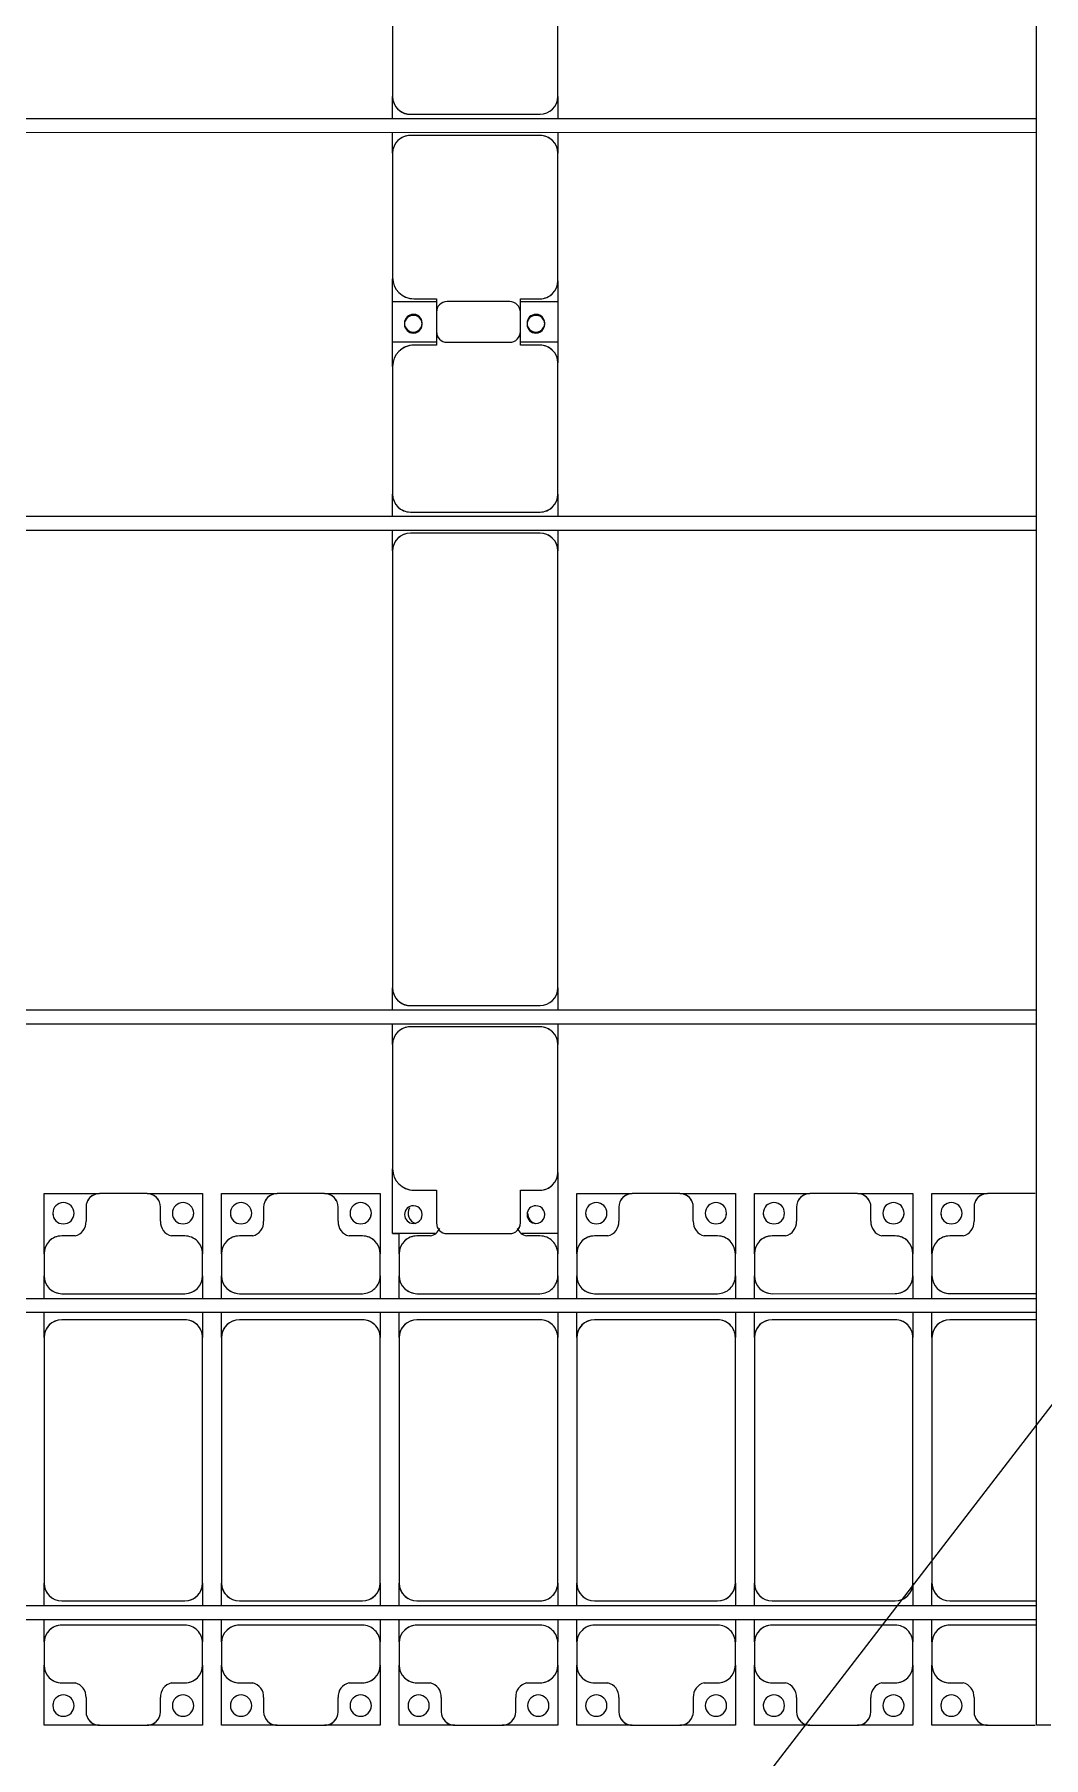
# Model space of a CAD drawing. Header units: millimetres. Extents: x -496478 to -186190, y -204059 to -87354.
# Drawn here: x -325981 to -323141, y -189805 to -184953 of the extents above; entities that cross this region are included whole.
import ezdxf

# ---------------------------------------------------------------- set-up
doc = ezdxf.new("R2010")
doc.units = ezdxf.units.MM
for name, color, linetype, lineweight in [('A-DETL-MBND', 5, 'Continuous', 9), ('A-GENM', 13, 'Continuous', 9), ('S-BEAM', 12, 'Continuous', 9)]:
    doc.layers.add(name, color=color, linetype=linetype, lineweight=lineweight)
doc.layers.add('GC-DAY NEO', color=5, linetype='Continuous')

# ---------------------------------------------------------------- blocks, each defined once
blk = doc.blocks.new('Dai phaodi lai - DẢI PHAO ĐI LẠI-19865-BỐ TRÍ KHUNG KẾT CẤU BÈ PIN 01')
at = {"layer": 'A-DETL-MBND', "color": 8}
for p, q in [((4776.8, 748.4), (4933.1, 748.4)), ((4776.8, 579.3), (4776.8, 748.4)), ((5066.9, 748.4), (4933.1, 748.4)), ((5066.9, 748.4), (5223.2, 748.4)), ((5223.2, 748.4), (5223.2, 579.3)), ((5276.8, 748.4), (5433.1, 748.4)), ((5276.8, 579.3), (5276.8, 748.4)), ((5566.9, 748.4), (5433.1, 748.4)), ((5566.9, 748.4), (5723.2, 748.4)), ((5723.2, 748.4), (5723.2, 579.3)), ((6276.8, 748.4), (6433.1, 748.4)), ((6276.8, 579.3), (6276.8, 748.4)), ((6566.9, 748.4), (6433.1, 748.4)), ((6566.9, 748.4), (6723.2, 748.4)), ((6723.2, 748.4), (6723.2, 579.3)), ((6776.8, 748.4), (6933.1, 748.4)), ((6776.8, 579.3), (6776.8, 748.4)), ((7066.9, 748.4), (6933.1, 748.4)), ((7066.9, 748.4), (7223.2, 748.4)), ((7223.2, 748.4), (7223.2, 579.3)), ((7276.8, 748.4), (7433.1, 748.4)), ((7276.8, 579.3), (7276.8, 748.4)), ((7566.9, 748.4), (7433.1, 748.4)), ((4895.1, 710.4), (4895.1, 670.7)), ((5104.9, 670.7), (5104.9, 710.4)), ((5395.1, 710.4), (5395.1, 670.7)), ((5604.9, 670.7), (5604.9, 710.4)), ((6395.1, 710.4), (6395.1, 670.7)), ((6604.9, 670.7), (6604.9, 710.4)), ((6895.1, 710.4), (6895.1, 670.7)), ((7104.9, 670.7), (7104.9, 710.4)), ((7395.1, 710.4), (7395.1, 670.7)), ((5776.8, 579.3), (5776.8, 637.1)), ((6223.2, 636.2), (6223.2, 579.3)), ((4864.3, 629.3), (4826.8, 629.3)), ((5173.2, 629.3), (5135.7, 629.3)), ((5364.3, 629.3), (5326.8, 629.3)), ((5673.2, 629.3), (5635.7, 629.3)), ((5864.3, 629.3), (5826.8, 629.3)), ((6173.2, 629.3), (6135.7, 629.3)), ((6364.3, 629.3), (6326.8, 629.3)), ((6673.2, 629.3), (6635.7, 629.3)), ((6864.3, 629.3), (6826.8, 629.3)), ((7173.2, 629.3), (7135.7, 629.3)), ((7364.3, 629.3), (7326.8, 629.3)), ((4776.8, 579.3), (4776.8, 516.7)), ((5223.2, 516.7), (5223.2, 579.3)), ((5276.8, 579.3), (5276.8, 516.7)), ((5723.2, 516.7), (5723.2, 579.3)), ((5776.8, 579.3), (5776.8, 516.7)), ((6223.2, 516.7), (6223.2, 579.3)), ((6276.8, 579.3), (6276.8, 516.7)), ((6723.2, 516.7), (6723.2, 579.3)), ((6776.8, 579.3), (6776.8, 516.7)), ((7223.2, 516.7), (7223.2, 579.3)), ((7276.8, 579.3), (7276.8, 516.7)), ((4776.8, 453.5), (4776.8, 516.7)), ((5223.2, 516.7), (5223.2, 453.5)), ((5276.8, 453.5), (5276.8, 516.7)), ((5723.2, 516.7), (5723.2, 453.5)), ((5776.8, 453.5), (5776.8, 516.7)), ((6223.2, 516.7), (6223.2, 453.5)), ((6276.8, 453.5), (6276.8, 516.7)), ((6723.2, 516.7), (6723.2, 453.5)), ((6776.8, 453.5), (6776.8, 516.7)), ((7223.2, 516.7), (7223.2, 453.5)), ((7276.8, 453.5), (7276.8, 516.7)), ((4826.8, 466.7), (5173.2, 466.7)), ((5326.8, 466.7), (5673.2, 466.7)), ((5826.8, 466.7), (6173.2, 466.7)), ((6326.8, 466.7), (6673.2, 466.7)), ((6826.8, 466.7), (7173.2, 466.7)), ((7326.8, 466.7), (7571.5, 466.7)), ((4776.8, 343.3), (4776.8, 413.5)), ((5173.2, 393.3), (4826.8, 393.3)), ((5223.2, 413.5), (5223.2, 343.3)), ((5276.8, 343.3), (5276.8, 413.5)), ((5673.2, 393.3), (5326.8, 393.3)), ((5723.2, 413.5), (5723.2, 343.3)), ((5776.8, 343.3), (5776.8, 413.5)), ((6173.2, 393.3), (5826.8, 393.3)), ((6223.2, 413.5), (6223.2, 343.3)), ((6276.8, 343.3), (6276.8, 413.5)), ((6673.2, 393.3), (6326.8, 393.3)), ((6723.2, 413.5), (6723.2, 343.3)), ((6776.8, 343.3), (6776.8, 413.5)), ((7173.2, 393.3), (6826.8, 393.3)), ((7223.2, 413.5), (7223.2, 343.3)), ((7276.8, 343.3), (7276.8, 413.5)), ((7571.5, 393.3), (7326.8, 393.3)), ((4776.8, 343.3), (4776.8, -348.3)), ((5223.2, -348.3), (5223.2, 343.3)), ((5276.8, 343.3), (5276.8, -348.3)), ((5723.2, -348.3), (5723.2, 343.3)), ((5776.8, 343.3), (5776.8, -348.3)), ((6223.2, -348.3), (6223.2, 343.3)), ((6276.8, 343.3), (6276.8, -348.3)), ((6723.2, -348.3), (6723.2, 343.3)), ((6776.8, 343.3), (6776.8, -348.3)), ((7223.2, -348.3), (7223.2, 343.3)), ((7276.8, 343.3), (7276.8, -348.3)), ((4776.8, -411.5), (4776.8, -348.3)), ((5223.2, -348.3), (5223.2, -411.5)), ((5276.8, -411.5), (5276.8, -348.3)), ((5723.2, -348.3), (5723.2, -411.5)), ((5776.8, -411.5), (5776.8, -348.3)), ((6223.2, -348.3), (6223.2, -411.5)), ((6276.8, -411.5), (6276.8, -348.3)), ((6723.2, -348.3), (6723.2, -411.5)), ((6776.8, -411.5), (6776.8, -348.3)), ((7223.2, -348.3), (7223.2, -411.5)), ((7276.8, -411.5), (7276.8, -348.3)), ((4826.8, -398.3), (5173.2, -398.3)), ((5326.8, -398.3), (5673.2, -398.3)), ((5826.8, -398.3), (6173.2, -398.3)), ((6326.8, -398.3), (6673.2, -398.3)), ((6826.8, -398.3), (7173.2, -398.3)), ((7326.8, -398.3), (7571.5, -398.3)), ((4776.8, -514), (4776.8, -451.5)), ((5173.2, -466.7), (4826.8, -466.7)), ((5223.2, -451.5), (5223.2, -514)), ((5276.8, -514), (5276.8, -451.5)), ((5673.2, -466.7), (5326.8, -466.7)), ((5723.2, -451.5), (5723.2, -514)), ((5776.8, -514), (5776.8, -451.5)), ((6173.2, -466.7), (5826.8, -466.7)), ((6223.2, -451.5), (6223.2, -514)), ((6276.8, -514), (6276.8, -451.5)), ((6673.2, -466.7), (6326.8, -466.7)), ((6723.2, -451.5), (6723.2, -514)), ((6776.8, -514), (6776.8, -451.5)), ((7173.2, -466.7), (6826.8, -466.7)), ((7223.2, -451.5), (7223.2, -514)), ((7276.8, -514), (7276.8, -451.5)), ((7571.5, -466.7), (7326.8, -466.7)), ((4776.8, -516.7), (4776.8, -579.3)), ((5223.2, -579.3), (5223.2, -516.7)), ((5276.8, -516.7), (5276.8, -579.3)), ((5723.2, -579.3), (5723.2, -516.7)), ((5776.8, -516.7), (5776.8, -579.3)), ((6223.2, -579.3), (6223.2, -516.7)), ((6276.8, -516.7), (6276.8, -579.3)), ((6723.2, -579.3), (6723.2, -516.7)), ((6776.8, -516.7), (6776.8, -579.3)), ((7223.2, -579.3), (7223.2, -516.7)), ((7276.8, -516.7), (7276.8, -579.3)), ((4776.8, -748.4), (4776.8, -579.3)), ((5223.2, -579.3), (5223.2, -748.4)), ((5276.8, -748.4), (5276.8, -579.3)), ((5723.2, -579.3), (5723.2, -748.4)), ((5776.8, -748.4), (5776.8, -579.3)), ((6223.2, -579.3), (6223.2, -748.4)), ((6276.8, -748.4), (6276.8, -579.3)), ((6723.2, -579.3), (6723.2, -748.4)), ((6776.8, -748.4), (6776.8, -579.3)), ((7223.2, -579.3), (7223.2, -748.4)), ((7276.8, -748.4), (7276.8, -579.3)), ((4826.8, -629.3), (4864.3, -629.3)), ((5135.7, -629.3), (5173.2, -629.3)), ((5326.8, -629.3), (5364.3, -629.3)), ((5635.7, -629.3), (5673.2, -629.3)), ((5826.8, -629.3), (5864.3, -629.3)), ((6135.7, -629.3), (6173.2, -629.3)), ((6326.8, -629.3), (6364.3, -629.3)), ((6635.7, -629.3), (6673.2, -629.3)), ((6826.8, -629.3), (6864.3, -629.3)), ((7135.7, -629.3), (7173.2, -629.3)), ((7326.8, -629.3), (7364.3, -629.3)), ((4895.1, -670.7), (4895.1, -710.4)), ((5104.9, -710.4), (5104.9, -670.7)), ((5395.1, -670.7), (5395.1, -710.4)), ((5604.9, -710.4), (5604.9, -670.7)), ((5895.1, -670.7), (5895.1, -710.4)), ((6104.9, -710.4), (6104.9, -670.7)), ((6395.1, -670.7), (6395.1, -710.4)), ((6604.9, -710.4), (6604.9, -670.7)), ((6895.1, -670.7), (6895.1, -710.4)), ((7104.9, -710.4), (7104.9, -670.7)), ((7395.1, -670.7), (7395.1, -710.4)), ((4933.1, -748.4), (4776.8, -748.4)), ((4933.1, -748.4), (5066.9, -748.4)), ((5223.2, -748.4), (5066.9, -748.4)), ((5433.1, -748.4), (5276.8, -748.4)), ((5433.1, -748.4), (5566.9, -748.4)), ((5723.2, -748.4), (5566.9, -748.4)), ((5933.1, -748.4), (5776.8, -748.4)), ((5933.1, -748.4), (6066.9, -748.4)), ((6223.2, -748.4), (6066.9, -748.4)), ((6433.1, -748.4), (6276.8, -748.4)), ((6433.1, -748.4), (6566.9, -748.4)), ((6723.2, -748.4), (6566.9, -748.4)), ((6933.1, -748.4), (6776.8, -748.4)), ((6933.1, -748.4), (7066.9, -748.4)), ((7223.2, -748.4), (7066.9, -748.4)), ((7433.1, -748.4), (7276.8, -748.4)), ((7433.1, -748.4), (7566.9, -748.4))]:
    blk.add_line(p, q, dxfattribs=at)
for centre, radius, start, end in [((4933.1, 710.4), 38, 90, 180), ((4933.1, 710.4), 38, 90, 150), ((5066.9, 710.4), 38, 360, 90), ((5066.9, 710.4), 38, 30, 90), ((5433.1, 710.4), 38, 90, 180), ((5433.1, 710.4), 38, 90, 150), ((5566.9, 710.4), 38, 360, 90), ((5566.9, 710.4), 38, 30, 90), ((6433.1, 710.4), 38, 90, 180), ((6433.1, 710.4), 38, 90, 150), ((6566.9, 710.4), 38, 0, 90), ((6566.9, 710.4), 38, 30, 90), ((6933.1, 710.4), 38, 90, 180), ((6933.1, 710.4), 38, 90, 150), ((7066.9, 710.4), 38, 360, 90), ((7066.9, 710.4), 38, 30, 90), ((7433.1, 710.4), 38, 90, 180), ((7433.1, 710.4), 38, 90, 150), ((4831.6, 693.3), 30, 90, 270), ((4831.6, 693.3), 30, 180, 195), ((4831.6, 693.3), 30, 270, 90), ((5168.4, 693.3), 30, 90, 270), ((5168.4, 693.3), 30, 270, 90), ((5168.4, 693.3), 30, 345, 0), ((5331.6, 693.3), 30, 90, 270), ((5331.6, 693.3), 30, 180, 195), ((5331.6, 693.3), 30, 270, 90), ((5668.4, 693.3), 30, 90, 270), ((5668.4, 693.3), 30, 270, 90), ((5668.4, 693.3), 30, 345, 0), ((5831.6, 693.3), 30, 150, 255), ((5831.6, 693.3), 30, 180, 195), ((6168.4, 693.3), 30, 180, 255), ((6331.6, 693.3), 30, 90, 270), ((6331.6, 693.3), 30, 180, 195), ((6331.6, 693.3), 30, 270, 90), ((6668.4, 693.3), 30, 90, 270), ((6668.4, 693.3), 30, 270, 90), ((6668.4, 693.3), 30, 345, 0), ((6831.6, 693.3), 30, 90, 270), ((6831.6, 693.3), 30, 180, 195), ((6831.6, 693.3), 30, 270, 90), ((7168.4, 693.3), 30, 90, 270), ((7168.4, 693.3), 30, 270, 90), ((7168.4, 693.3), 30, 345, 0), ((7331.6, 693.3), 30, 90, 270), ((7331.6, 693.3), 30, 180, 195), ((7331.6, 693.3), 30, 270, 90), ((4855.2, 668.2), 40, 283.1885, 3.5081), ((5144.8, 668.2), 40, 176.4919, 256.8115), ((5355.2, 668.2), 40, 283.1885, 3.5081), ((5644.8, 668.2), 40, 176.4919, 256.8115), ((5855.2, 668.2), 40, 283.1885, 335.263), ((6144.8, 668.2), 40, 204.737, 256.8115), ((6355.2, 668.2), 40, 283.1885, 3.5081), ((6644.8, 668.2), 40, 176.4919, 256.8115), ((6855.2, 668.2), 40, 283.1885, 3.5081), ((7144.8, 668.2), 40, 176.4919, 256.8115), ((7355.2, 668.2), 40, 283.1885, 3.5081), ((4826.8, 579.3), 50, 90, 180), ((4826.8, 579.3), 50, 90, 135), ((5173.2, 579.3), 50, 360, 90), ((5173.2, 579.3), 50, 45, 90), ((5326.8, 579.3), 50, 90, 180), ((5326.8, 579.3), 50, 90, 135), ((5673.2, 579.3), 50, 0, 90), ((5673.2, 579.3), 50, 45, 90), ((5826.8, 579.3), 50, 90, 180), ((5826.8, 579.3), 50, 90, 135), ((6173.2, 579.3), 50, 360, 90), ((6173.2, 579.3), 50, 45, 90), ((6326.8, 579.3), 50, 90, 180), ((6326.8, 579.3), 50, 90, 135), ((6673.2, 579.3), 50, 0, 90), ((6673.2, 579.3), 50, 45, 90), ((6826.8, 579.3), 50, 90, 180), ((6826.8, 579.3), 50, 90, 135), ((7173.2, 579.3), 50, 0, 90), ((7173.2, 579.3), 50, 45, 90), ((7326.8, 579.3), 50, 90, 180), ((7326.8, 579.3), 50, 90, 135), ((4826.8, 516.7), 50, 180, 270), ((5173.2, 516.7), 50, 270, 360), ((5326.8, 516.7), 50, 180, 270), ((5673.2, 516.7), 50, 270, 0), ((5826.8, 516.7), 50, 180, 270), ((6173.2, 516.7), 50, 270, 0), ((6326.8, 516.7), 50, 180, 270), ((6673.2, 516.7), 50, 270, 0), ((6826.8, 516.7), 50, 180, 270), ((7173.2, 516.7), 50, 270, 360), ((7326.8, 516.7), 50, 180, 270), ((4826.8, 516.7), 50, 225, 270), ((5173.2, 516.7), 50, 270, 315), ((5326.8, 516.7), 50, 225, 270), ((5673.2, 516.7), 50, 270, 315), ((5826.8, 516.7), 50, 225, 270), ((6173.2, 516.7), 50, 270, 315), ((6326.8, 516.7), 50, 225, 270), ((6673.2, 516.7), 50, 270, 315), ((6826.8, 516.7), 50, 225, 270), ((7173.2, 516.7), 50, 270, 315), ((7326.8, 516.7), 50, 225, 270), ((4826.8, 343.3), 50, 90, 180), ((4826.8, 343.3), 50, 105, 180), ((5173.2, 343.3), 50, 360, 90), ((5173.2, 343.3), 50, 30, 75), ((5326.8, 343.3), 50, 90, 180), ((5326.8, 343.3), 50, 105, 180), ((5673.2, 343.3), 50, 360, 90), ((5673.2, 343.3), 50, 30, 75), ((5826.8, 343.3), 50, 90, 180), ((5826.8, 343.3), 50, 105, 180), ((6173.2, 343.3), 50, 360, 90), ((6173.2, 343.3), 50, 30, 75), ((6326.8, 343.3), 50, 90, 180), ((6326.8, 343.3), 50, 105, 180), ((6673.2, 343.3), 50, 360, 90), ((6673.2, 343.3), 50, 30, 75), ((6826.8, 343.3), 50, 90, 180), ((6826.8, 343.3), 50, 105, 180), ((7173.2, 343.3), 50, 360, 90), ((7173.2, 343.3), 50, 30, 75), ((7326.8, 343.3), 50, 90, 180), ((7326.8, 343.3), 50, 105, 180), ((4826.8, -348.3), 50, 180, 270), ((4826.8, -348.3), 50, 195, 240), ((5173.2, -348.3), 50, 270, 360), ((5173.2, -348.3), 50, 270, 345), ((5326.8, -348.3), 50, 180, 270), ((5326.8, -348.3), 50, 195, 240), ((5673.2, -348.3), 50, 270, 360), ((5673.2, -348.3), 50, 270, 345), ((5826.8, -348.3), 50, 180, 270), ((5826.8, -348.3), 50, 195, 240), ((6173.2, -348.3), 50, 270, 0), ((6173.2, -348.3), 50, 270, 345), ((6326.8, -348.3), 50, 180, 270), ((6326.8, -348.3), 50, 195, 240), ((6673.2, -348.3), 50, 270, 360), ((6673.2, -348.3), 50, 270, 345), ((6826.8, -348.3), 50, 180, 270), ((6826.8, -348.3), 50, 195, 240), ((7173.2, -348.3), 50, 270, 360), ((7173.2, -348.3), 50, 270, 345), ((7326.8, -348.3), 50, 180, 270), ((7326.8, -348.3), 50, 195, 240), ((4826.8, -516.7), 50, 90, 180), ((4826.8, -516.7), 50, 90, 135), ((5173.2, -516.7), 50, 360, 90), ((5173.2, -516.7), 50, 45, 90), ((5326.8, -516.7), 50, 90, 180), ((5326.8, -516.7), 50, 90, 135), ((5673.2, -516.7), 50, 360, 90), ((5673.2, -516.7), 50, 45, 90), ((5826.8, -516.7), 50, 90, 180), ((5826.8, -516.7), 50, 90, 135), ((6173.2, -516.7), 50, 360, 90), ((6173.2, -516.7), 50, 45, 90), ((6326.8, -516.7), 50, 90, 180), ((6326.8, -516.7), 50, 90, 135), ((6673.2, -516.7), 50, 360, 90), ((6673.2, -516.7), 50, 45, 90), ((6826.8, -516.7), 50, 90, 180), ((6826.8, -516.7), 50, 90, 135), ((7173.2, -516.7), 50, 360, 90), ((7173.2, -516.7), 50, 45, 90), ((7326.8, -516.7), 50, 90, 180), ((7326.8, -516.7), 50, 90, 135), ((4826.8, -579.3), 50, 180, 270), ((5173.2, -579.3), 50, 270, 360), ((5326.8, -579.3), 50, 180, 270), ((5673.2, -579.3), 50, 270, 360), ((5826.8, -579.3), 50, 180, 270), ((6173.2, -579.3), 50, 270, 360), ((6326.8, -579.3), 50, 180, 270), ((6673.2, -579.3), 50, 270, 360), ((6826.8, -579.3), 50, 180, 270), ((7173.2, -579.3), 50, 270, 360), ((7326.8, -579.3), 50, 180, 270), ((4826.8, -579.3), 50, 225, 270), ((4855.2, -668.2), 40, 356.4919, 76.8115), ((5144.8, -668.2), 40, 103.1885, 183.5081), ((5173.2, -579.3), 50, 270, 315), ((5326.8, -579.3), 50, 225, 270), ((5355.2, -668.2), 40, 356.4919, 76.8115), ((5644.8, -668.2), 40, 103.1885, 183.5081), ((5673.2, -579.3), 50, 270, 315), ((5826.8, -579.3), 50, 225, 270), ((5855.2, -668.2), 40, 356.4919, 76.8115), ((6144.8, -668.2), 40, 103.1885, 183.5081), ((6173.2, -579.3), 50, 270, 315), ((6326.8, -579.3), 50, 225, 270), ((6355.2, -668.2), 40, 356.4919, 76.8115), ((6644.8, -668.2), 40, 103.1885, 183.5081), ((6673.2, -579.3), 50, 270, 315), ((6826.8, -579.3), 50, 225, 270), ((6855.2, -668.2), 40, 356.4919, 76.8115), ((7144.8, -668.2), 40, 103.1885, 183.5081), ((7173.2, -579.3), 50, 270, 315), ((7326.8, -579.3), 50, 225, 270), ((7355.2, -668.2), 40, 356.4919, 76.8115), ((4831.6, -693.3), 30, 90, 270), ((4831.6, -693.3), 30, 270, 90), ((5168.4, -693.3), 30, 90, 270), ((5168.4, -693.3), 30, 270, 90), ((5331.6, -693.3), 30, 90, 270), ((5331.6, -693.3), 30, 270, 90), ((5668.4, -693.3), 30, 90, 270), ((5668.4, -693.3), 30, 270, 90), ((5831.6, -693.3), 30, 90, 270), ((5831.6, -693.3), 30, 270, 90), ((6168.4, -693.3), 30, 90, 270), ((6168.4, -693.3), 30, 270, 90), ((6331.6, -693.3), 30, 90, 270), ((6331.6, -693.3), 30, 270, 90), ((6668.4, -693.3), 30, 90, 270), ((6668.4, -693.3), 30, 270, 90), ((6831.6, -693.3), 30, 90, 270), ((6831.6, -693.3), 30, 270, 90), ((7168.4, -693.3), 30, 90, 270), ((7168.4, -693.3), 30, 270, 90), ((7331.6, -693.3), 30, 90, 270), ((7331.6, -693.3), 30, 270, 90), ((4831.6, -693.3), 30, 165, 180), ((4933.1, -710.4), 38, 180, 270), ((5066.9, -710.4), 38, 270, 360), ((5168.4, -693.3), 30, 360, 15), ((5331.6, -693.3), 30, 165, 180), ((5433.1, -710.4), 38, 180, 270), ((5566.9, -710.4), 38, 270, 360), ((5668.4, -693.3), 30, 360, 15), ((5831.6, -693.3), 30, 165, 180), ((5933.1, -710.4), 38, 180, 270), ((6066.9, -710.4), 38, 270, 360), ((6168.4, -693.3), 30, 360, 15), ((6331.6, -693.3), 30, 165, 180), ((6433.1, -710.4), 38, 180, 270), ((6566.9, -710.4), 38, 270, 360), ((6668.4, -693.3), 30, 360, 15), ((6831.6, -693.3), 30, 165, 180), ((6933.1, -710.4), 38, 180, 270), ((7066.9, -710.4), 38, 270, 360), ((7168.4, -693.3), 30, 360, 15), ((7331.6, -693.3), 30, 165, 180), ((7433.1, -710.4), 38, 180, 270), ((4933.1, -710.4), 38, 210, 270), ((5066.9, -710.4), 38, 270, 330), ((5433.1, -710.4), 38, 210, 270), ((5566.9, -710.4), 38, 270, 330), ((5933.1, -710.4), 38, 210, 270), ((6066.9, -710.4), 38, 270, 330), ((6433.1, -710.4), 38, 210, 270), ((6566.9, -710.4), 38, 270, 330), ((6933.1, -710.4), 38, 210, 270), ((7066.9, -710.4), 38, 270, 330), ((7433.1, -710.4), 38, 210, 270)]:
    blk.add_arc(centre, radius, start, end, dxfattribs=at)
blk = doc.blocks.new('Dai phao do pin - DẢI PHAO ĐỠ PIN-V82-BỐ TRÍ KHUNG KẾT CẤU BÈ PIN 01')
at = {"layer": 'A-DETL-MBND', "color": 8}
for p, q in [((-1312.2, 241.6), (-1129.7, 241.6)), ((-1312.2, 121.7), (-1312.2, 241.6)), ((-1312.2, 241.6), (-1312.2, 222)), ((-779.7, 241.6), (-1129.7, 241.6)), ((-779.7, 241.6), (-722, 241.6)), ((-682, 241.6), (-620.3, 241.6)), ((610.3, 241.6), (-620.3, 241.6)), ((610.3, 241.6), (668, 241.6)), ((708, 241.6), (769.7, 241.6)), ((1129.7, 241.6), (769.7, 241.6)), ((1129.7, 241.6), (1312.2, 241.6)), ((1197.8, 241.6), (1376.7, 241.6)), ((1197.8, 118.2), (1197.8, 241.6)), ((1312.2, 241.6), (1312.2, 118.2)), ((1730.3, 241.6), (1380.3, 241.6)), ((1730.3, 241.6), (1788, 241.6)), ((1828, 241.6), (1889.7, 241.6)), ((3120.3, 241.6), (1889.7, 241.6)), ((-1189.7, 181.6), (-1189.7, 118.2)), ((-729.7, -173.4), (-729.7, 191.6)), ((-670.3, 191.6), (-670.3, -173.4)), ((660.3, -173.4), (660.3, 191.6)), ((719.7, 191.6), (719.7, -173.4)), ((1189.7, 118.2), (1189.7, 181.6)), ((1320.3, 181.6), (1320.3, 118.2)), ((1780.3, -173.4), (1780.3, 191.6)), ((1839.7, 191.6), (1839.7, -173.4)), ((-1189.7, 118.2), (-1282.2, 118.2)), ((1282.2, 118.2), (1189.7, 118.2)), ((1320.3, 118.2), (1227.8, 118.2)), ((-1312.2, 88.2), (-1312.2, -88.2)), ((1197.8, 88.2), (1197.8, -88.2)), ((1312.2, -88.2), (1312.2, 88.2)), ((-1312.2, -223.4), (-1312.2, -121.7)), ((-1282.2, -118.2), (-1189.7, -118.2)), ((-1189.7, -118.2), (-1189.7, -173.4)), ((1189.7, -173.4), (1189.7, -118.2)), ((1189.7, -118.2), (1282.2, -118.2)), ((1197.8, -223.4), (1197.8, -118.2)), ((1227.8, -118.2), (1320.3, -118.2)), ((1312.2, -118.2), (1312.2, -223.4)), ((1320.3, -118.2), (1320.3, -173.4)), ((-1139.7, -223.4), (-1312.2, -223.4)), ((-1139.7, -223.4), (-779.7, -223.4)), ((-722, -223.4), (-779.7, -223.4)), ((-620.3, -223.4), (-682, -223.4)), ((-620.3, -223.4), (610.3, -223.4)), ((668, -223.4), (610.3, -223.4)), ((769.7, -223.4), (708, -223.4)), ((769.7, -223.4), (1139.7, -223.4)), ((1312.2, -223.4), (1139.7, -223.4)), ((1370.3, -223.4), (1197.8, -223.4)), ((1370.3, -223.4), (1730.3, -223.4)), ((1788, -223.4), (1730.3, -223.4)), ((1889.7, -223.4), (1828, -223.4)), ((1889.7, -223.4), (3120.3, -223.4))]:
    blk.add_line(p, q, dxfattribs=at)
for centre, radius, start, end in [((-1258.6, 183.2), 25, 0, 180), ((-1129.7, 181.6), 60, 90, 180), ((-1129.7, 181.6), 60, 135, 180), ((-779.7, 191.6), 50, 360, 90), ((-779.7, 191.6), 50, 360, 45), ((-620.3, 191.6), 50, 90, 180), ((-620.3, 191.6), 50, 105, 180), ((610.3, 191.6), 50, 360, 90), ((610.3, 191.6), 50, 15, 90), ((769.7, 191.6), 50, 90, 180), ((769.7, 191.6), 50, 135, 180), ((1129.7, 181.6), 60, 360, 90), ((1129.7, 181.6), 60, 360, 45), ((1248.6, 183.2), 25, 0, 180), ((1251.4, 183.2), 25, 0, 180), ((1380.3, 181.6), 60, 90, 180), ((1380.3, 181.6), 60, 135, 180), ((1730.3, 191.6), 50, 360, 90), ((1730.3, 191.6), 50, 360, 45), ((1889.7, 191.6), 50, 90, 180), ((1889.7, 191.6), 50, 105, 180), ((-1258.6, 183.2), 25, 180, 0), ((1248.6, 183.2), 25, 180, 0), ((1251.4, 183.2), 25, 180, 0), ((1251.4, 183.2), 25, 180, 195), ((-1282.2, 88.2), 30, 90, 180), ((-1282.2, 88.2), 30, 105, 120), ((1227.8, 88.2), 30, 90, 180), ((1282.2, 88.2), 30, 360, 90), ((-1282.2, -88.2), 30, 180, 270), ((1227.8, -88.2), 30, 180, 270), ((1282.2, -88.2), 30, 270, 360), ((-1282.2, -88.2), 30, 240, 255), ((-1258.6, -161.8), 25, 0, 180), ((1248.6, -161.8), 25, 0, 180), ((1251.4, -161.8), 25, 0, 180), ((1251.4, -161.8), 25, 120, 180), ((1251.4, -161.8), 25, 75, 105), ((1248.6, -161.8), 25, 75, 90), ((1248.6, -161.8), 25, 30, 45), ((-1258.6, -161.8), 25, 180, 0), ((-1258.6, -161.8), 25, 270, 285), ((-1139.7, -173.4), 50, 180, 270), ((-1139.7, -173.4), 50, 180, 225), ((-779.7, -173.4), 50, 270, 360), ((-779.7, -173.4), 50, 315, 360), ((-620.3, -173.4), 50, 180, 270), ((-620.3, -173.4), 50, 180, 270), ((610.3, -173.4), 50, 270, 360), ((610.3, -173.4), 50, 285, 360), ((769.7, -173.4), 50, 180, 270), ((769.7, -173.4), 50, 180, 225), ((1139.7, -173.4), 50, 270, 360), ((1139.7, -173.4), 50, 315, 360), ((1248.6, -161.8), 25, 180, 0), ((1251.4, -161.8), 25, 180, 0), ((1248.6, -161.8), 25, 360, 15), ((1370.3, -173.4), 50, 180, 270), ((1370.3, -173.4), 50, 180, 225), ((1730.3, -173.4), 50, 270, 360), ((1730.3, -173.4), 50, 315, 360), ((1889.7, -173.4), 50, 180, 270), ((1889.7, -173.4), 50, 180, 270)]:
    blk.add_arc(centre, radius, start, end, dxfattribs=at)
blk = doc.blocks.new('Dầm C52 - Dầm C52-24761-BỐ TRÍ KHUNG KẾT CẤU BÈ PIN 01')
at = {"layer": 'S-BEAM', "color": 1}
for p, q in [((12440, 20), (18400, 20)), ((18400, -20), (12440, -20))]:
    blk.add_line(p, q, dxfattribs=at)
blk = doc.blocks.new('Dầm C52 - Dầm C52-20216-BỐ TRÍ KHUNG KẾT CẤU BÈ PIN 01')
at = {"layer": 'S-BEAM', "color": 1}
for p, q in [((12616.9, 20), (18576.9, 20)), ((18576.9, -20), (12616.9, -20))]:
    blk.add_line(p, q, dxfattribs=at)
blk = doc.blocks.new('Dầm C52 - Hộp 40x60-24824-BỐ TRÍ KHUNG KẾT CẤU BÈ PIN 01')
at = {"layer": 'S-BEAM', "color": 3, "lineweight": 25}
for p, q in [((-47216, -20), (-47216, 20)), ((-47216, 20), (47216, 20))]:
    blk.add_line(p, q, dxfattribs=at)
blk = doc.blocks.new('HOBANMONG_BEPIN 1_rvt-1-BỐ TRÍ KHUNG KẾT CẤU BÈ PIN 01')
at = {"layer": 'A-GENM', "lineweight": 9}
for name, p, rotation in [('Dai phao do pin - DẢI PHAO ĐỠ PIN-V82-BỐ TRÍ KHUNG KẾT CẤU BÈ PIN 01', (-324731.5, -187017.9), 90.00075860989342), ('Dai phaodi lai - DẢI PHAO ĐI LẠI-19865-BỐ TRÍ KHUNG KẾT CẤU BÈ PIN 01', (-330731.4, -188966), 0.0007586099545854)]:
    blk.add_blockref(name, p, dxfattribs=dict(at, rotation=rotation))
at = {"layer": 'S-BEAM', "lineweight": 9}
for name, p, rotation in [('Dầm C52 - Hộp 40x60-24824-BỐ TRÍ KHUNG KẾT CẤU BÈ PIN 01', (-323140.6, -142498.3), 90.00075860989166), ('Dầm C52 - Dầm C52-24761-BỐ TRÍ KHUNG KẾT CẤU BÈ PIN 01', (-310720, -185209.7), 180.0007586094741), ('Dầm C52 - Dầm C52-24761-BỐ TRÍ KHUNG KẾT CẤU BÈ PIN 01', (-310720, -186329.7), 180.0007586094741), ('Dầm C52 - Dầm C52-24761-BỐ TRÍ KHUNG KẾT CẤU BÈ PIN 01', (-310720, -187719.7), 180.0007586094741), ('Dầm C52 - Dầm C52-20216-BỐ TRÍ KHUNG KẾT CẤU BÈ PIN 01', (-310543.1, -188532.2), 180.0007586094741), ('Dầm C52 - Dầm C52-20216-BỐ TRÍ KHUNG KẾT CẤU BÈ PIN 01', (-310543.1, -189397.2), 180.0007586094741)]:
    blk.add_blockref(name, p, dxfattribs=dict(at, rotation=rotation))

msp = doc.modelspace()

# ---------------------------------------------------------------- linework, layer by layer
at = {"layer": 'GC-DAY NEO'}
msp.add_line((-322275.6, -187718.6), (-327155.3, -194058), dxfattribs=at)

# ---------------------------------------------------------------- block references
at = {"lineweight": 5}
msp.add_blockref('HOBANMONG_BEPIN 1_rvt-1-BỐ TRÍ KHUNG KẾT CẤU BÈ PIN 01', (0, 0), dxfattribs=at)

doc.saveas('drawing.dxf')
